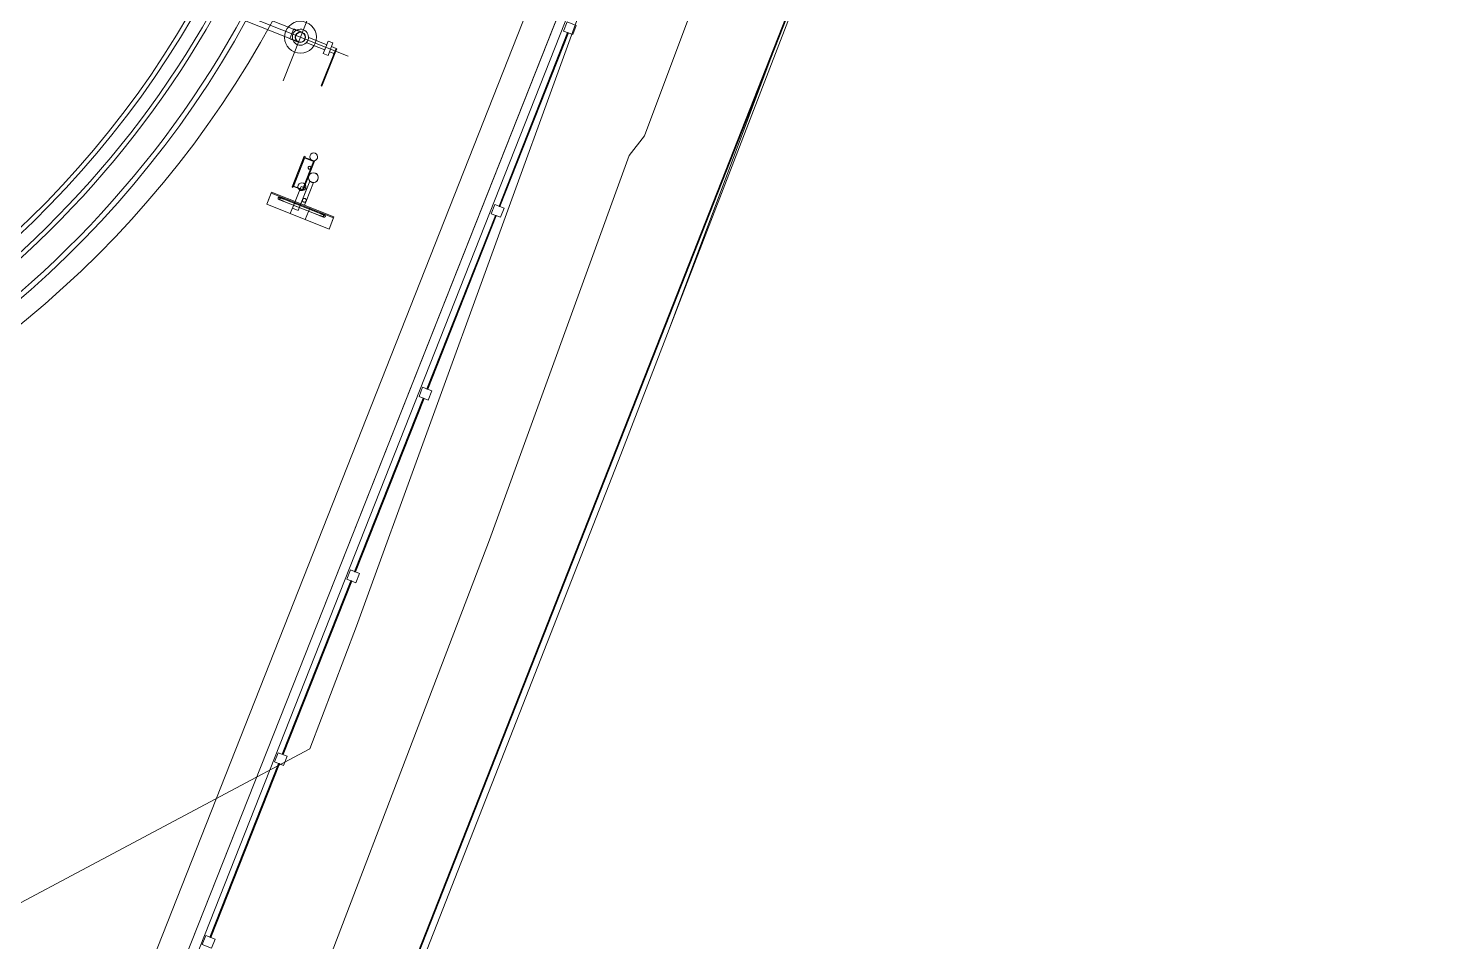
# Model space of a CAD drawing. Header units: metres. Extents: x -207 to 292, y -187 to 169.
# Drawn here: x -49.46 to -42.27, y -5.77 to -1.12 of the extents above; entities that cross this region are included whole.
import ezdxf

# ---------------------------------------------------------------- set-up
doc = ezdxf.new("R2010")
doc.units = ezdxf.units.M
for name, color, linetype, lineweight in [('A-GLAZ-CWMG', 7, 'Continuous', 9), ('C-TOPO', 7, 'Continuous', 9), ('C-TOPO-MAJR', 7, 'Continuous', 35), ('C-TOPO-MINR', 7, 'Continuous', 9), ('CERCO INTERIOR', 7, 'Continuous', 9), ('EQUIPOS PIS', 7, 'Continuous', 9), ('P-SANR-FIXT', 7, 'Continuous', 9), ('solera', 7, 'Continuous', 35)]:
    doc.layers.add(name, color=color, linetype=linetype, lineweight=lineweight)
doc.layers.add('PR10-ARQ-PL-001-Emplazamiento-C-1_dwg', color=7, linetype='Continuous', lineweight=9, true_color=0x767676)

# ---------------------------------------------------------------- blocks, each defined once
blk = doc.blocks.new('Circular Mullion - 5mm-2127248-PLANTA EMPLAZAMIENTO ACTUALIZADO')
at = {"layer": 'A-GLAZ-CWMG'}
for p, q in [((-107.6478, -45.3968), (-107.9974, -46.2801)), ((-107.6455, -45.3977), (-107.9951, -46.281)), ((-107.9951, -46.281), (-107.6455, -45.3977)), ((-107.9927, -46.2819), (-107.6432, -45.3986)), ((-107.6455, -45.3977), (-107.6478, -45.3968)), ((-107.6432, -45.3986), (-107.6455, -45.3977)), ((-107.9974, -46.2801), (-107.9951, -46.281)), ((-107.9951, -46.281), (-107.9927, -46.2819))]:
    blk.add_line(p, q, dxfattribs=at)
blk = doc.blocks.new('Rectangular Mullion - 50 x 50 mm-2128568-PLANTA EMPLAZAMIENTO ACTUALIZADO')
at = {"layer": 'A-GLAZ-CWMG'}
for p, q in [((0.025, 0.025), (-0.025, 0.025)), ((-0.025, 0.025), (-0.025, -0.025)), ((0.025, -0.025), (0.025, 0.025)), ((-0.025, -0.025), (0.025, -0.025))]:
    blk.add_line(p, q, dxfattribs=at)
blk = doc.blocks.new('Rectangular Mullion - 50 x 50 mm-2128569-PLANTA EMPLAZAMIENTO ACTUALIZADO')
at = {"layer": 'A-GLAZ-CWMG'}
for p, q in [((-0.025, -0.025), (-0.025, 0.025)), ((-0.025, 0.025), (0.025, 0.025)), ((0.025, 0.025), (0.025, -0.025)), ((0.025, -0.025), (-0.025, -0.025))]:
    blk.add_line(p, q, dxfattribs=at)
blk = doc.blocks.new('M_Tuberia Alimentación-02 - M_Tuberia Alimentación-02-2155587-PLANTA EMPLAZAMIENTO ACTUALIZADO')
at = {"layer": 'P-SANR-FIXT'}
for p, q in [((0, 0), (0, 0.239)), ((-0.1897, 0.1905), (-0.1934, 0.1905)), ((-0.1934, 0.1905), (-0.1934, 0.186)), ((-0.1934, 0.1905), (-0.1934, 0.1828)), ((-0.1934, 0), (-0.1934, 0.186)), ((-0.1934, 0.1828), (-0.1934, -0.0065)), ((-0.1934, 0.1828), (-0.1897, 0.1828)), ((-0.1897, 0.1828), (-0.1897, 0.1905)), ((-0.1897, 0.186), (-0.1897, 0.1905)), ((-0.1897, 0.186), (-0.1897, 0)), ((-0.1897, -0.0065), (-0.1897, 0.1828)), ((-0.1934, 0), (-0.1934, -0.0139)), ((-0.1934, 0), (-0.1897, 0)), ((-0.165, 0.0139), (-0.1897, 0.0139)), ((-0.1897, 0.0139), (-0.1897, 0)), ((-0.1897, -0.0139), (-0.1897, 0)), ((-0.1897, 0), (-0.1897, -0.0139)), ((-0.1384, 0.0338), (-0.165, 0.0338)), ((-0.165, 0), (-0.165, 0.0338)), ((-0.165, 0), (-0.165, 0.0139)), ((-0.165, -0.0139), (-0.165, 0)), ((-0.165, -0.0338), (-0.165, 0)), ((-0.1384, 0), (-0.1384, 0.0338)), ((-0.0411, 0.0139), (-0.1384, 0.0139)), ((-0.1384, 0), (-0.1384, 0.0139)), ((-0.1384, -0.0338), (-0.1384, 0)), ((-0.1384, -0.0139), (-0.1384, 0)), ((-0.0411, 0), (-0.0411, 0.0139)), ((-0.0411, -0.0139), (-0.0411, 0)), ((0.0474, 0.0264), (0.0421, 0.0264)), ((0.0474, 0), (0.0474, 0.0264)), ((0.5661, 0.025), (0.0474, 0.025)), ((0.0474, 0), (0.0474, 0.025)), ((0.0474, -0.0264), (0.0474, 0)), ((0.5661, 0), (0.5661, 0.025)), ((-0.2622, 0), (0.3415, 0)), ((-0.1934, -0.0065), (-0.1897, -0.0065)), ((-0.1934, -0.0139), (-0.1897, -0.0139)), ((-0.1897, -0.0139), (-0.165, -0.0139)), ((-0.165, -0.0338), (-0.1384, -0.0338)), ((-0.1384, -0.0139), (-0.0411, -0.0139)), ((0, 0), (0, -0.239)), ((0.0421, -0.0264), (0.0474, -0.0264)), ((0.0474, -0.025), (0.0474, 0)), ((0.0474, -0.025), (0.5661, -0.025)), ((0.5661, -0.025), (0.5661, 0))]:
    blk.add_line(p, q, dxfattribs=at)
at = {"layer": 'P-SANR-FIXT', "flags": 128}
for points in [[(0.0421, 0.0264), (0.0405, 0.0264), (0.0388, 0.0264), (0.0371, 0.0264), (0.0354, 0.0264), (0.0338, 0.0264), (0.0321, 0.0264), (0.0305, 0.0264), (0.0289, 0.0264), (0.0273, 0.0264), (0.0257, 0.0264), (0.0242, 0.0264), (0.0227, 0.0264), (0.0212, 0.0264), (0.0198, 0.0264), (0.0183, 0.0264), (0.017, 0.0264), (0.0156, 0.0264), (0.0144, 0.0264), (0.0131, 0.0264), (0.0119, 0.0264), (0.0108, 0.0264), (0.0097, 0.0264), (0.0086, 0.0264), (0.0076, 0.0264), (0.0067, 0.0264), (0.0058, 0.0264), (0.005, 0.0264), (0.0042, 0.0264), (0.0035, 0.0264), (0.0029, 0.0264), (0.0023, 0.0264), (0.0018, 0.0264), (0.0013, 0.0264), (0.0009, 0.0264), (0.0006, 0.0264), (0.0004, 0.0264), (0.0002, 0.0264), (0.0001, 0.0264), (0, 0.0264)], [(0, -0.0264), (0, -0.0264), (0.0001, -0.0264), (0.0003, -0.0264), (0.0005, -0.0264), (0.0008, -0.0264), (0.0012, -0.0264), (0.0016, -0.0264), (0.0021, -0.0264), (0.0027, -0.0264), (0.0033, -0.0264), (0.004, -0.0264), (0.0048, -0.0264), (0.0056, -0.0264), (0.0064, -0.0264), (0.0074, -0.0264), (0.0083, -0.0264), (0.0094, -0.0264), (0.0105, -0.0264), (0.0116, -0.0264), (0.0128, -0.0264), (0.014, -0.0264), (0.0153, -0.0264), (0.0166, -0.0264), (0.018, -0.0264), (0.0194, -0.0264), (0.0208, -0.0264), (0.0223, -0.0264), (0.0238, -0.0264), (0.0253, -0.0264), (0.0269, -0.0264), (0.0285, -0.0264), (0.0301, -0.0264), (0.0317, -0.0264), (0.0333, -0.0264), (0.035, -0.0264), (0.0366, -0.0264), (0.0383, -0.0264), (0.04, -0.0264), (0.0417, -0.0264), (0.0421, -0.0264)]]:
    blk.add_lwpolyline(points, dxfattribs=at)
at = {"layer": 'P-SANR-FIXT'}
for radius, start, end in [(0.0814, 360, 180), (0.0814, 360, 180), (0.0814, 360, 180), (0.0814, 360, 180), (0.0814, 180, 360), (0.0814, 180, 360), (0.0814, 180, 360), (0.0814, 180, 360), (0.0411, 0, 180), (0.0411, 360, 180), (0.0411, 360, 180), (0.0411, 360, 180), (0.0411, 360, 180), (0.0411, 360, 180), (0.0411, 180, 0), (0.0411, 180, 360), (0.0411, 180, 360), (0.0411, 180, 360), (0.0411, 180, 360), (0.0411, 180, 360), (0.0264, 0, 180), (0.0264, 180, 0), (0.025, 0, 180), (0.025, 360, 180), (0.025, 180, 0), (0.025, 180, 360)]:
    blk.add_arc((0, 0), radius, start, end, dxfattribs=at)
blk = doc.blocks.new('M_Tuberia Control-01 - M_Tuberia Control-01-2159111-PLANTA EMPLAZAMIENTO ACTUALIZADO')
at = {"layer": 'P-SANR-FIXT'}
for p, q in [((0.1525, 0.1709), (0.1475, 0.1709)), ((0.1475, 0.1709), (0.2138, 0.1709)), ((0.1475, 0.1709), (0.1475, -0.1709)), ((0.1475, 0.1709), (0.1475, -0.1709)), ((0.2138, 0.1709), (0.1525, 0.1709)), ((0.1525, 0.1709), (0.1525, -0.1709)), ((0.1525, 0.1709), (0.1525, -0.1709)), ((0.2138, -0.1709), (0.2138, 0.1709)), ((0.2138, 0.1709), (0.2138, -0.1709)), ((0.1573, 0.0993), (0.1573, -0.099)), ((0.1575, 0.1228), (0.1575, -0.1225)), ((0.1675, -0.1225), (0.1675, 0.1228)), ((0.1677, -0.099), (0.1677, 0.0993)), ((0.1244, 0.01), (0.0229, 0.01)), ((0.1244, 0.01), (0.0229, 0.01)), ((0.1475, 0.0089), (0.129, 0.0089)), ((0.2138, 0.0401), (0.1475, 0.0401)), ((0.1475, 0.0401), (0.2138, 0.0401)), ((0.1475, 0.0401), (0.1475, -0.0423)), ((0.1475, 0.0401), (0.1475, -0.0423)), ((0.1475, -0.0011), (0.1475, 0.0089)), ((0.2138, -0.0423), (0.2138, 0.0401)), ((0.2138, 0.0401), (0.2138, -0.0423)), ((-0.0795, -0.025), (0.0795, -0.025)), ((0.0795, -0.025), (-0.0795, -0.025)), ((-0.0795, -0.0784), (-0.0795, -0.025)), ((-0.0795, -0.025), (-0.0795, -0.0784)), ((-0.077, -0.0294), (0.077, -0.0294)), ((0.077, -0.0294), (-0.077, -0.0294)), ((-0.077, -0.0294), (-0.077, -0.0784)), ((-0.077, -0.0784), (-0.077, -0.0294)), ((0.0229, -0.01), (0.1244, -0.01)), ((0.0229, -0.01), (0.1244, -0.01)), ((0.1841, -0.0103), (0.0646, -0.0103)), ((0.0646, -0.0103), (0.1841, -0.0103)), ((0.0646, -0.0103), (0.0646, -0.0423)), ((0.0646, -0.0103), (0.0646, -0.0423)), ((0.1841, -0.0423), (0.0646, -0.0423)), ((0.0646, -0.0423), (0.1841, -0.0423)), ((0.077, -0.0784), (0.077, -0.0294)), ((0.077, -0.0784), (0.077, -0.0294)), ((0.0795, -0.025), (0.0795, -0.0784)), ((0.0795, -0.025), (0.0795, -0.0784)), ((0.1244, -0.01), (0.1244, -0.0111)), ((0.1244, -0.0111), (0.1475, -0.0111)), ((0.1475, -0.0111), (0.1475, -0.0011)), ((0.2138, -0.0423), (0.1475, -0.0423)), ((0.1475, -0.0423), (0.2138, -0.0423)), ((0.1841, -0.0423), (0.1841, -0.0103)), ((0.1841, -0.0103), (0.1841, -0.0423)), ((0.0845, -0.0784), (-0.0845, -0.0784)), ((-0.0845, -0.0784), (0.0845, -0.0784)), ((-0.0845, -0.0784), (-0.0845, -0.0836)), ((-0.0845, -0.0784), (-0.0845, -0.0836)), ((0.0845, -0.0836), (-0.0845, -0.0836)), ((-0.0845, -0.0836), (0.0845, -0.0836)), ((-0.0795, -0.0784), (0.0795, -0.0784)), ((0.0795, -0.0784), (-0.0795, -0.0784)), ((0.077, -0.0784), (-0.077, -0.0784)), ((-0.077, -0.0784), (0.077, -0.0784)), ((0.0845, -0.0836), (0.0845, -0.0784)), ((0.0845, -0.0784), (0.0845, -0.0836)), ((0.2138, -0.1709), (0.1475, -0.1709)), ((0.1475, -0.1709), (0.1525, -0.1709)), ((0.1525, -0.1709), (0.2138, -0.1709))]:
    blk.add_line(p, q, dxfattribs=at)
at = {"layer": 'P-SANR-FIXT', "flags": 128}
for points in [[(0.1573, 0.1243), (0.1573, 0.1243), (0.1573, 0.1242), (0.1573, 0.1241), (0.1573, 0.124), (0.1573, 0.1238), (0.1573, 0.1236), (0.1573, 0.1233), (0.1573, 0.123), (0.1573, 0.1227), (0.1573, 0.1223), (0.1573, 0.1219), (0.1573, 0.1215), (0.1573, 0.121), (0.1573, 0.1205), (0.1573, 0.1199), (0.1573, 0.1193), (0.1573, 0.1187), (0.1573, 0.1181), (0.1573, 0.1174), (0.1573, 0.1167), (0.1573, 0.116), (0.1573, 0.1152), (0.1573, 0.1144), (0.1573, 0.1136), (0.1573, 0.1128), (0.1573, 0.1119), (0.1573, 0.1111), (0.1573, 0.1102), (0.1573, 0.1093), (0.1573, 0.1083), (0.1573, 0.1074), (0.1573, 0.1064), (0.1573, 0.1055), (0.1573, 0.1045), (0.1573, 0.1035), (0.1573, 0.1025), (0.1573, 0.1015), (0.1573, 0.1005), (0.1573, 0.0995), (0.1573, 0.0993)], [(0.1677, 0.0993), (0.1677, 0.1003), (0.1677, 0.1013), (0.1677, 0.1023), (0.1677, 0.1033), (0.1677, 0.1042), (0.1677, 0.1052), (0.1677, 0.1062), (0.1677, 0.1071), (0.1677, 0.1081), (0.1677, 0.109), (0.1677, 0.1099), (0.1677, 0.1108), (0.1677, 0.1117), (0.1677, 0.1126), (0.1677, 0.1134), (0.1677, 0.1142), (0.1677, 0.115), (0.1677, 0.1158), (0.1677, 0.1165), (0.1677, 0.1172), (0.1677, 0.1179), (0.1677, 0.1185), (0.1677, 0.1192), (0.1677, 0.1198), (0.1677, 0.1203), (0.1677, 0.1208), (0.1677, 0.1213), (0.1677, 0.1218), (0.1677, 0.1222), (0.1677, 0.1226), (0.1677, 0.1229), (0.1677, 0.1232), (0.1677, 0.1235), (0.1677, 0.1237), (0.1677, 0.1239), (0.1677, 0.1241), (0.1677, 0.1242), (0.1677, 0.1242), (0.1677, 0.1243)], [(0.1573, -0.099), (0.1573, -0.1), (0.1573, -0.101), (0.1573, -0.102), (0.1573, -0.103), (0.1573, -0.104), (0.1573, -0.1049), (0.1573, -0.1059), (0.1573, -0.1069), (0.1573, -0.1078), (0.1573, -0.1087), (0.1573, -0.1097), (0.1573, -0.1105), (0.1573, -0.1114), (0.1573, -0.1123), (0.1573, -0.1131), (0.1573, -0.1139), (0.1573, -0.1147), (0.1573, -0.1155), (0.1573, -0.1162), (0.1573, -0.1169), (0.1573, -0.1176), (0.1573, -0.1183), (0.1573, -0.1189), (0.1573, -0.1195), (0.1573, -0.12), (0.1573, -0.1206), (0.1573, -0.1211), (0.1573, -0.1215), (0.1573, -0.1219), (0.1573, -0.1223), (0.1573, -0.1226), (0.1573, -0.123), (0.1573, -0.1232), (0.1573, -0.1235), (0.1573, -0.1236), (0.1573, -0.1238), (0.1573, -0.1239), (0.1573, -0.124), (0.1573, -0.124)], [(0.1677, -0.124), (0.1677, -0.124), (0.1677, -0.1239), (0.1677, -0.1238), (0.1677, -0.1237), (0.1677, -0.1235), (0.1677, -0.1233), (0.1677, -0.123), (0.1677, -0.1227), (0.1677, -0.1224), (0.1677, -0.122), (0.1677, -0.1216), (0.1677, -0.1212), (0.1677, -0.1207), (0.1677, -0.1202), (0.1677, -0.1196), (0.1677, -0.1191), (0.1677, -0.1184), (0.1677, -0.1178), (0.1677, -0.1171), (0.1677, -0.1164), (0.1677, -0.1157), (0.1677, -0.1149), (0.1677, -0.1142), (0.1677, -0.1133), (0.1677, -0.1125), (0.1677, -0.1117), (0.1677, -0.1108), (0.1677, -0.1099), (0.1677, -0.109), (0.1677, -0.1081), (0.1677, -0.1071), (0.1677, -0.1062), (0.1677, -0.1052), (0.1677, -0.1042), (0.1677, -0.1033), (0.1677, -0.1023), (0.1677, -0.1013), (0.1677, -0.1003), (0.1677, -0.0993), (0.1677, -0.099)]]:
    blk.add_lwpolyline(points, dxfattribs=at)
at = {"layer": 'P-SANR-FIXT'}
for centre, radius, start, end in [((0.1625, 0.1243), 0.00518, 90, 270), ((0.1625, 0.1243), 0.00518, 270, 90), ((0, 0), 0.025, 360, 180), ((0, 0), 0.025, 0, 180), ((0, 0), 0.025, 180, 360), ((0.1244, 0), 0.01, 360, 180), ((0.1244, 0), 0.01, 0, 180), ((0.1244, 0), 0.01, 180, 360), ((0.1244, 0), 0.01, 180, 360), ((-0.099, -0.0375), 0.02, 0, 180), ((-0.099, -0.0375), 0.02, 0, 180), ((-0.099, -0.0375), 0.02, 180, 0), ((-0.099, -0.0375), 0.02, 180, 360), ((-0.0394, -0.0375), 0.0075, 360, 180), ((-0.0394, -0.0375), 0.0075, 0, 180), ((-0.0394, -0.0375), 0.0075, 180, 360), ((-0.0394, -0.0375), 0.0075, 180, 360), ((0, 0), 0.025, 180, 360), ((0.0646, -0.0375), 0.02, 360, 180), ((0.0646, -0.0375), 0.02, 0, 180), ((0.0646, -0.0375), 0.02, 180, 360), ((0.0646, -0.0375), 0.02, 180, 360), ((0.1625, -0.124), 0.00518, 90, 270), ((0.1625, -0.124), 0.00518, 270, 90)]:
    blk.add_arc(centre, radius, start, end, dxfattribs=at)
for points, knots in [([(0.1625, 0.1191), (0.1622, 0.1191), (0.1617, 0.1191), (0.161, 0.1193), (0.1606, 0.1194), (0.1602, 0.1196), (0.1598, 0.1198), (0.1595, 0.1201), (0.1591, 0.1203), (0.1588, 0.1206), (0.1586, 0.1209), (0.1584, 0.1211), (0.1582, 0.1213), (0.1581, 0.1215), (0.158, 0.1216), (0.1579, 0.1218), (0.1578, 0.1221), (0.1577, 0.1224), (0.1576, 0.1225), (0.1576, 0.1226), (0.1576, 0.1227), (0.1575, 0.1228), (0.1575, 0.1228), (0.1575, 0.1228), (0.1576, 0.1227), (0.1576, 0.1226), (0.1576, 0.1225), (0.1577, 0.1224), (0.1578, 0.1221), (0.1579, 0.1218), (0.158, 0.1216), (0.1581, 0.1215), (0.1582, 0.1213), (0.1584, 0.1211), (0.1586, 0.1209), (0.1588, 0.1206), (0.1591, 0.1203), (0.1595, 0.1201), (0.1598, 0.1198), (0.1602, 0.1196), (0.1606, 0.1194), (0.161, 0.1193), (0.1617, 0.1191), (0.1622, 0.1191), (0.1625, 0.1191)], [0, 0, 0, 0, 0.055556, 0.083333, 0.111111, 0.138889, 0.166667, 0.194444, 0.222222, 0.25, 0.277778, 0.305556, 0.319444, 0.333333, 0.347222, 0.361111, 0.388889, 0.416667, 0.430556, 0.444444, 0.458333, 0.472222, 0.5, 0.527778, 0.541667, 0.555556, 0.569444, 0.583333, 0.611111, 0.638889, 0.652778, 0.666667, 0.680556, 0.694444, 0.722222, 0.75, 0.777778, 0.805556, 0.833333, 0.861111, 0.888889, 0.916667, 0.944444, 1, 1, 1, 1]), ([(0.1625, 0.1191), (0.1628, 0.1191), (0.1633, 0.1191), (0.164, 0.1193), (0.1644, 0.1194), (0.1648, 0.1196), (0.1652, 0.1198), (0.1655, 0.1201), (0.1659, 0.1203), (0.1662, 0.1206), (0.1664, 0.1209), (0.1666, 0.1211), (0.1668, 0.1213), (0.1669, 0.1215), (0.167, 0.1216), (0.1671, 0.1218), (0.1672, 0.1221), (0.1673, 0.1224), (0.1674, 0.1225), (0.1674, 0.1226), (0.1674, 0.1227), (0.1675, 0.1228), (0.1675, 0.1228), (0.1675, 0.1228), (0.1674, 0.1227), (0.1674, 0.1226), (0.1674, 0.1225), (0.1673, 0.1224), (0.1672, 0.1221), (0.1671, 0.1218), (0.167, 0.1216), (0.1669, 0.1215), (0.1668, 0.1213), (0.1666, 0.1211), (0.1664, 0.1209), (0.1662, 0.1206), (0.1659, 0.1203), (0.1655, 0.1201), (0.1652, 0.1198), (0.1648, 0.1196), (0.1644, 0.1194), (0.164, 0.1193), (0.1633, 0.1191), (0.1628, 0.1191), (0.1625, 0.1191)], [0, 0, 0, 0, 0.055556, 0.083333, 0.111111, 0.138889, 0.166667, 0.194444, 0.222222, 0.25, 0.277778, 0.305556, 0.319444, 0.333333, 0.347222, 0.361111, 0.388889, 0.416667, 0.430556, 0.444444, 0.458333, 0.472222, 0.5, 0.527778, 0.541667, 0.555556, 0.569444, 0.583333, 0.611111, 0.638889, 0.652778, 0.666667, 0.680556, 0.694444, 0.722222, 0.75, 0.777778, 0.805556, 0.833333, 0.861111, 0.888889, 0.916667, 0.944444, 1, 1, 1, 1]), ([(0.025, 0), (0.025, 0.0008), (0.0249, 0.0023), (0.0245, 0.0051), (0.0239, 0.0073), (0.0234, 0.0088), (0.0232, 0.0094), (0.023, 0.0097), (0.0229, 0.0099), (0.0229, 0.01), (0.0229, 0.01)], [0, 0, 0, 0, 0.142857, 0.285714, 0.571429, 0.678571, 0.785714, 0.839286, 0.892857, 1, 1, 1, 1]), ([(0.0229, 0.01), (0.0229, 0.01), (0.023, 0.0098), (0.0234, 0.0088), (0.0242, 0.0067), (0.0248, 0.0034), (0.025, 0.0012), (0.025, 0)], [0, 0, 0, 0, 0.142857, 0.285714, 0.571429, 0.785714, 1, 1, 1, 1]), ([(0.025, 0), (0.025, 0.0008), (0.0249, 0.0023), (0.0245, 0.0051), (0.0239, 0.0073), (0.0234, 0.0088), (0.0232, 0.0094), (0.023, 0.0097), (0.0229, 0.0099), (0.0229, 0.01), (0.0229, 0.01)], [0, 0, 0, 0, 0.142857, 0.285714, 0.571429, 0.678571, 0.785714, 0.839286, 0.892857, 1, 1, 1, 1]), ([(0.0229, 0.01), (0.0229, 0.01), (0.023, 0.0098), (0.0234, 0.0088), (0.0242, 0.0067), (0.0248, 0.0034), (0.025, 0.0012), (0.025, 0)], [0, 0, 0, 0, 0.142857, 0.285714, 0.571429, 0.785714, 1, 1, 1, 1]), ([(0.1144, 0), (0.1144, 0.0005), (0.1144, 0.0011), (0.1146, 0.002), (0.1147, 0.0027), (0.1149, 0.0033), (0.1151, 0.0039), (0.1154, 0.0045), (0.1157, 0.005), (0.116, 0.0055), (0.1164, 0.006), (0.1167, 0.0065), (0.1171, 0.0069), (0.1175, 0.0073), (0.118, 0.0078), (0.1186, 0.0082), (0.1192, 0.0086), (0.1198, 0.0089), (0.1209, 0.0094), (0.1224, 0.0099), (0.1237, 0.01), (0.1244, 0.01)], [0, 0, 0, 0, 0.071429, 0.107143, 0.142857, 0.178571, 0.214286, 0.25, 0.285714, 0.321429, 0.357143, 0.392857, 0.428571, 0.464286, 0.5, 0.571429, 0.607143, 0.642857, 0.714286, 0.857143, 1, 1, 1, 1]), ([(0.1244, 0.01), (0.1237, 0.01), (0.1224, 0.0099), (0.1209, 0.0094), (0.1198, 0.0089), (0.1192, 0.0086), (0.1188, 0.0083), (0.1183, 0.008), (0.1179, 0.0076), (0.1175, 0.0073), (0.1171, 0.0069), (0.1167, 0.0065), (0.1164, 0.006), (0.116, 0.0055), (0.1157, 0.005), (0.1154, 0.0045), (0.1151, 0.0039), (0.1149, 0.0033), (0.1147, 0.0027), (0.1146, 0.002), (0.1144, 0.0011), (0.1144, 0.0005), (0.1144, 0)], [0, 0, 0, 0, 0.142857, 0.285714, 0.357143, 0.392857, 0.428571, 0.464286, 0.5, 0.535714, 0.571429, 0.607143, 0.642857, 0.678571, 0.714286, 0.75, 0.785714, 0.821429, 0.857143, 0.892857, 0.928571, 1, 1, 1, 1]), ([(0.1144, 0), (0.1144, 0.0005), (0.1144, 0.0011), (0.1146, 0.002), (0.1147, 0.0027), (0.1149, 0.0033), (0.1151, 0.0039), (0.1154, 0.0045), (0.1157, 0.005), (0.116, 0.0055), (0.1164, 0.006), (0.1167, 0.0065), (0.1171, 0.0069), (0.1175, 0.0073), (0.118, 0.0078), (0.1186, 0.0082), (0.1192, 0.0086), (0.1198, 0.0089), (0.1209, 0.0094), (0.1224, 0.0099), (0.1237, 0.01), (0.1244, 0.01)], [0, 0, 0, 0, 0.071429, 0.107143, 0.142857, 0.178571, 0.214286, 0.25, 0.285714, 0.321429, 0.357143, 0.392857, 0.428571, 0.464286, 0.5, 0.571429, 0.607143, 0.642857, 0.714286, 0.857143, 1, 1, 1, 1]), ([(0.1244, 0.01), (0.1237, 0.01), (0.1224, 0.0099), (0.1209, 0.0094), (0.1198, 0.0089), (0.1192, 0.0086), (0.1188, 0.0083), (0.1183, 0.008), (0.1179, 0.0076), (0.1175, 0.0073), (0.1171, 0.0069), (0.1167, 0.0065), (0.1164, 0.006), (0.116, 0.0055), (0.1157, 0.005), (0.1154, 0.0045), (0.1151, 0.0039), (0.1149, 0.0033), (0.1147, 0.0027), (0.1146, 0.002), (0.1144, 0.0011), (0.1144, 0.0005), (0.1144, 0)], [0, 0, 0, 0, 0.142857, 0.285714, 0.357143, 0.392857, 0.428571, 0.464286, 0.5, 0.535714, 0.571429, 0.607143, 0.642857, 0.678571, 0.714286, 0.75, 0.785714, 0.821429, 0.857143, 0.892857, 0.928571, 1, 1, 1, 1]), ([(0.1244, -0.01), (0.1237, -0.01), (0.1224, -0.0099), (0.1209, -0.0094), (0.1198, -0.0089), (0.1192, -0.0086), (0.1188, -0.0083), (0.1183, -0.008), (0.1179, -0.0076), (0.1175, -0.0073), (0.1171, -0.0069), (0.1167, -0.0065), (0.1164, -0.006), (0.116, -0.0055), (0.1157, -0.005), (0.1154, -0.0045), (0.1151, -0.0039), (0.1149, -0.0033), (0.1147, -0.0027), (0.1146, -0.002), (0.1144, -0.0011), (0.1144, -0.0005), (0.1144, 0)], [0, 0, 0, 0, 0.142857, 0.285714, 0.357143, 0.392857, 0.428571, 0.464286, 0.5, 0.535714, 0.571429, 0.607143, 0.642857, 0.678571, 0.714286, 0.75, 0.785714, 0.821429, 0.857143, 0.892857, 0.928571, 1, 1, 1, 1]), ([(0.1144, 0), (0.1144, -0.0005), (0.1144, -0.0011), (0.1146, -0.002), (0.1147, -0.0027), (0.1149, -0.0033), (0.1151, -0.0039), (0.1154, -0.0045), (0.1157, -0.005), (0.116, -0.0055), (0.1164, -0.006), (0.1167, -0.0065), (0.1171, -0.0069), (0.1175, -0.0073), (0.118, -0.0078), (0.1186, -0.0082), (0.1192, -0.0086), (0.1198, -0.0089), (0.1209, -0.0094), (0.1224, -0.0099), (0.1237, -0.01), (0.1244, -0.01)], [0, 0, 0, 0, 0.071429, 0.107143, 0.142857, 0.178571, 0.214286, 0.25, 0.285714, 0.321429, 0.357143, 0.392857, 0.428571, 0.464286, 0.5, 0.571429, 0.607143, 0.642857, 0.714286, 0.857143, 1, 1, 1, 1]), ([(0.1144, 0), (0.1144, -0.0005), (0.1144, -0.0011), (0.1146, -0.002), (0.1147, -0.0027), (0.1149, -0.0033), (0.1151, -0.0039), (0.1154, -0.0045), (0.1157, -0.005), (0.116, -0.0055), (0.1164, -0.006), (0.1167, -0.0065), (0.1171, -0.0069), (0.1175, -0.0073), (0.118, -0.0078), (0.1186, -0.0082), (0.1192, -0.0086), (0.1198, -0.0089), (0.1209, -0.0094), (0.1224, -0.0099), (0.1237, -0.01), (0.1244, -0.01)], [0, 0, 0, 0, 0.071429, 0.107143, 0.142857, 0.178571, 0.214286, 0.25, 0.285714, 0.321429, 0.357143, 0.392857, 0.428571, 0.464286, 0.5, 0.571429, 0.607143, 0.642857, 0.714286, 0.857143, 1, 1, 1, 1]), ([(0.1244, -0.01), (0.1237, -0.01), (0.1224, -0.0099), (0.1209, -0.0094), (0.1198, -0.0089), (0.1192, -0.0086), (0.1188, -0.0083), (0.1183, -0.008), (0.1179, -0.0076), (0.1175, -0.0073), (0.1171, -0.0069), (0.1167, -0.0065), (0.1164, -0.006), (0.116, -0.0055), (0.1157, -0.005), (0.1154, -0.0045), (0.1151, -0.0039), (0.1149, -0.0033), (0.1147, -0.0027), (0.1146, -0.002), (0.1144, -0.0011), (0.1144, -0.0005), (0.1144, 0)], [0, 0, 0, 0, 0.142857, 0.285714, 0.357143, 0.392857, 0.428571, 0.464286, 0.5, 0.535714, 0.571429, 0.607143, 0.642857, 0.678571, 0.714286, 0.75, 0.785714, 0.821429, 0.857143, 0.892857, 0.928571, 1, 1, 1, 1]), ([(0.1344, 0), (0.1344, 0.0006), (0.1343, 0.0015), (0.134, 0.0025), (0.1337, 0.0036), (0.1332, 0.0047), (0.1324, 0.0059), (0.1317, 0.0068), (0.1312, 0.0073), (0.1309, 0.0075), (0.1307, 0.0077), (0.1305, 0.0079), (0.1302, 0.0081), (0.1299, 0.0084), (0.1295, 0.0086), (0.1293, 0.0087), (0.1292, 0.0087), (0.1291, 0.0088), (0.129, 0.0088), (0.129, 0.0089), (0.129, 0.0088), (0.1291, 0.0088), (0.1292, 0.0087), (0.1293, 0.0087), (0.1295, 0.0086), (0.1299, 0.0084), (0.1302, 0.0081), (0.1305, 0.0079), (0.1307, 0.0077), (0.1309, 0.0075), (0.1312, 0.0073), (0.1317, 0.0068), (0.1324, 0.0059), (0.1332, 0.0047), (0.1337, 0.0036), (0.134, 0.0025), (0.1343, 0.0015), (0.1344, 0.0006), (0.1344, 0)], [0, 0, 0, 0, 0.055556, 0.083333, 0.111111, 0.166667, 0.222222, 0.277778, 0.305556, 0.319444, 0.333333, 0.347222, 0.361111, 0.388889, 0.416667, 0.430556, 0.444444, 0.458333, 0.472222, 0.5, 0.527778, 0.541667, 0.555556, 0.569444, 0.583333, 0.611111, 0.638889, 0.652778, 0.666667, 0.680556, 0.694444, 0.722222, 0.777778, 0.833333, 0.888889, 0.916667, 0.944444, 1, 1, 1, 1]), ([(0.025, 0), (0.025, -0.0008), (0.0249, -0.0023), (0.0245, -0.0051), (0.0239, -0.0073), (0.0234, -0.0088), (0.0232, -0.0094), (0.023, -0.0097), (0.0229, -0.0099), (0.0229, -0.01), (0.0229, -0.01)], [0, 0, 0, 0, 0.142857, 0.285714, 0.571429, 0.678571, 0.785714, 0.839286, 0.892857, 1, 1, 1, 1]), ([(0.0229, -0.01), (0.0229, -0.01), (0.023, -0.0098), (0.0234, -0.0088), (0.0242, -0.0067), (0.0248, -0.0034), (0.025, -0.0012), (0.025, 0)], [0, 0, 0, 0, 0.142857, 0.285714, 0.571429, 0.785714, 1, 1, 1, 1]), ([(0.025, 0), (0.025, -0.0008), (0.0249, -0.0023), (0.0245, -0.0051), (0.0239, -0.0073), (0.0234, -0.0088), (0.0232, -0.0094), (0.023, -0.0097), (0.0229, -0.0099), (0.0229, -0.01), (0.0229, -0.01)], [0, 0, 0, 0, 0.142857, 0.285714, 0.571429, 0.678571, 0.785714, 0.839286, 0.892857, 1, 1, 1, 1]), ([(0.0229, -0.01), (0.0229, -0.01), (0.023, -0.0098), (0.0234, -0.0088), (0.0242, -0.0067), (0.0248, -0.0034), (0.025, -0.0012), (0.025, 0)], [0, 0, 0, 0, 0.142857, 0.285714, 0.571429, 0.785714, 1, 1, 1, 1]), ([(0.1343, -0.0011), (0.1342, -0.0016), (0.1341, -0.0022), (0.1339, -0.003), (0.1337, -0.0036), (0.1334, -0.0042), (0.1332, -0.0048), (0.1329, -0.0052), (0.1327, -0.0056), (0.1325, -0.0058), (0.1323, -0.0061), (0.1321, -0.0064), (0.1318, -0.0067), (0.1314, -0.0071), (0.1311, -0.0074), (0.1309, -0.0075), (0.1307, -0.0077), (0.1304, -0.008), (0.13, -0.0082), (0.1296, -0.0085), (0.1293, -0.0087), (0.1292, -0.0088), (0.1291, -0.0088), (0.1289, -0.0089), (0.1288, -0.009), (0.1285, -0.0091), (0.128, -0.0093), (0.1276, -0.0095), (0.1272, -0.0096), (0.1269, -0.0097), (0.1266, -0.0098), (0.1262, -0.0098), (0.1255, -0.01), (0.1248, -0.01), (0.1244, -0.01)], [0, 0, 0, 0, 0.083333, 0.125, 0.166667, 0.208333, 0.25, 0.291667, 0.3125, 0.333333, 0.354167, 0.375, 0.416667, 0.458333, 0.479167, 0.5, 0.520833, 0.541667, 0.583333, 0.625, 0.645833, 0.65625, 0.666667, 0.677083, 0.6875, 0.708333, 0.75, 0.791667, 0.8125, 0.833333, 0.854167, 0.875, 0.916667, 1, 1, 1, 1]), ([(0.1244, -0.01), (0.1248, -0.01), (0.1255, -0.01), (0.1262, -0.0098), (0.1266, -0.0098), (0.1269, -0.0097), (0.1272, -0.0096), (0.1276, -0.0095), (0.128, -0.0093), (0.1285, -0.0091), (0.1288, -0.009), (0.1289, -0.0089), (0.1291, -0.0088), (0.1292, -0.0088), (0.1293, -0.0087), (0.1296, -0.0085), (0.13, -0.0082), (0.1304, -0.008), (0.1307, -0.0077), (0.1309, -0.0075), (0.1311, -0.0074), (0.1314, -0.0071), (0.1318, -0.0067), (0.1321, -0.0064), (0.1323, -0.0061), (0.1325, -0.0058), (0.1327, -0.0056), (0.1329, -0.0052), (0.1332, -0.0048), (0.1334, -0.0042), (0.1337, -0.0036), (0.1339, -0.003), (0.1341, -0.0022), (0.1342, -0.0016), (0.1343, -0.0011)], [0, 0, 0, 0, 0.083333, 0.125, 0.145833, 0.166667, 0.1875, 0.208333, 0.25, 0.291667, 0.3125, 0.322917, 0.333333, 0.34375, 0.354167, 0.375, 0.416667, 0.458333, 0.479167, 0.5, 0.520833, 0.541667, 0.583333, 0.625, 0.645833, 0.666667, 0.6875, 0.708333, 0.75, 0.791667, 0.833333, 0.875, 0.916667, 1, 1, 1, 1]), ([(0.1625, -0.1188), (0.1622, -0.1188), (0.1617, -0.1189), (0.161, -0.119), (0.1606, -0.1192), (0.1602, -0.1194), (0.1598, -0.1196), (0.1595, -0.1198), (0.1591, -0.1201), (0.1588, -0.1203), (0.1586, -0.1206), (0.1584, -0.1209), (0.1582, -0.1211), (0.1581, -0.1212), (0.158, -0.1214), (0.1579, -0.1216), (0.1578, -0.1219), (0.1577, -0.1221), (0.1576, -0.1223), (0.1576, -0.1224), (0.1576, -0.1224), (0.1575, -0.1225), (0.1575, -0.1225), (0.1575, -0.1225), (0.1576, -0.1224), (0.1576, -0.1224), (0.1576, -0.1223), (0.1577, -0.1221), (0.1578, -0.1219), (0.1579, -0.1216), (0.158, -0.1214), (0.1581, -0.1212), (0.1582, -0.1211), (0.1584, -0.1209), (0.1586, -0.1206), (0.1588, -0.1203), (0.1591, -0.1201), (0.1595, -0.1198), (0.1598, -0.1196), (0.1602, -0.1194), (0.1606, -0.1192), (0.161, -0.119), (0.1617, -0.1189), (0.1622, -0.1188), (0.1625, -0.1188)], [0, 0, 0, 0, 0.055556, 0.083333, 0.111111, 0.138889, 0.166667, 0.194444, 0.222222, 0.25, 0.277778, 0.305556, 0.319444, 0.333333, 0.347222, 0.361111, 0.388889, 0.416667, 0.430556, 0.444444, 0.458333, 0.472222, 0.5, 0.527778, 0.541667, 0.555556, 0.569444, 0.583333, 0.611111, 0.638889, 0.652778, 0.666667, 0.680556, 0.694444, 0.722222, 0.75, 0.777778, 0.805556, 0.833333, 0.861111, 0.888889, 0.916667, 0.944444, 1, 1, 1, 1]), ([(0.1625, -0.1188), (0.1628, -0.1188), (0.1633, -0.1189), (0.164, -0.119), (0.1644, -0.1192), (0.1648, -0.1194), (0.1652, -0.1196), (0.1655, -0.1198), (0.1659, -0.1201), (0.1662, -0.1203), (0.1664, -0.1206), (0.1666, -0.1209), (0.1668, -0.1211), (0.1669, -0.1212), (0.167, -0.1214), (0.1671, -0.1216), (0.1672, -0.1219), (0.1673, -0.1221), (0.1674, -0.1223), (0.1674, -0.1224), (0.1674, -0.1224), (0.1675, -0.1225), (0.1675, -0.1225), (0.1675, -0.1225), (0.1674, -0.1224), (0.1674, -0.1224), (0.1674, -0.1223), (0.1673, -0.1221), (0.1672, -0.1219), (0.1671, -0.1216), (0.167, -0.1214), (0.1669, -0.1212), (0.1668, -0.1211), (0.1666, -0.1209), (0.1664, -0.1206), (0.1662, -0.1203), (0.1659, -0.1201), (0.1655, -0.1198), (0.1652, -0.1196), (0.1648, -0.1194), (0.1644, -0.1192), (0.164, -0.119), (0.1633, -0.1189), (0.1628, -0.1188), (0.1625, -0.1188)], [0, 0, 0, 0, 0.055556, 0.083333, 0.111111, 0.138889, 0.166667, 0.194444, 0.222222, 0.25, 0.277778, 0.305556, 0.319444, 0.333333, 0.347222, 0.361111, 0.388889, 0.416667, 0.430556, 0.444444, 0.458333, 0.472222, 0.5, 0.527778, 0.541667, 0.555556, 0.569444, 0.583333, 0.611111, 0.638889, 0.652778, 0.666667, 0.680556, 0.694444, 0.722222, 0.75, 0.777778, 0.805556, 0.833333, 0.861111, 0.888889, 0.916667, 0.944444, 1, 1, 1, 1])]:
    blk.add_open_spline(points, degree=3, knots=knots, dxfattribs=at)
for points in [[(0.1344, 0), (0.1344, -0.0002), (0.1343, -0.0006), (0.1343, -0.0009), (0.1343, -0.0011)], [(0.1343, -0.0011), (0.1343, -0.0009), (0.1343, -0.0006), (0.1344, -0.0002), (0.1344, 0)]]:
    blk.add_open_spline(points, degree=3, dxfattribs=at)
blk = doc.blocks.new('M_Estanque-Terraza - M_Estanque-Terraza-2090154-PLANTA EMPLAZAMIENTO ACTUALIZADO')
at = {"layer": 'P-SANR-FIXT'}
for radius, end in [(5.1516, 360), (5.1516, 360), (5.1266, 0), (5.1266, 0), (4.9983, 0), (4.9755, 0), (4.9059, 360), (4.8832, 360)]:
    blk.add_arc((0, 0), radius, 180, end, dxfattribs=at)
blk = doc.blocks.new('YADRAN_LASQUEMAS_ARQ_MO_002_TERRAZAS_rvt-1-PLANTA EMPLAZAMIENTO ACTUALIZADO')
at = {"layer": 'A-GLAZ-CWMG', "lineweight": 9, "rotation": 180}
for p in [(-154.7033, -47.4227), (-154.7033, -47.4227), (-154.7033, -47.4227), (-154.7033, -47.4227), (-155.0712, -48.3526), (-155.0712, -48.3526), (-155.0712, -48.3526), (-155.0712, -48.3526), (-155.4392, -49.2824), (-155.4392, -49.2824), (-155.4392, -49.2824), (-155.4392, -49.2824), (-155.8072, -50.2122), (-155.8072, -50.2122), (-155.8072, -50.2122), (-155.8072, -50.2122), (-156.1751, -51.1421), (-156.1751, -51.1421), (-156.1751, -51.1421), (-156.1751, -51.1421)]:
    blk.add_blockref('Circular Mullion - 5mm-2127248-PLANTA EMPLAZAMIENTO ACTUALIZADO', p, dxfattribs=at)
at = {"layer": 'A-GLAZ-CWMG', "lineweight": 9, "extrusion": (0, 0, -1), "rotation": 291.5900000000004}
for name, p in [('Rectangular Mullion - 50 x 50 mm-2128568-PLANTA EMPLAZAMIENTO ACTUALIZADO', (46.699, -1.1185)), ('Rectangular Mullion - 50 x 50 mm-2128569-PLANTA EMPLAZAMIENTO ACTUALIZADO', (46.699, -1.1185)), ('Rectangular Mullion - 50 x 50 mm-2128568-PLANTA EMPLAZAMIENTO ACTUALIZADO', (47.067, -2.0483)), ('Rectangular Mullion - 50 x 50 mm-2128569-PLANTA EMPLAZAMIENTO ACTUALIZADO', (47.067, -2.0483)), ('Rectangular Mullion - 50 x 50 mm-2128568-PLANTA EMPLAZAMIENTO ACTUALIZADO', (47.4349, -2.9781)), ('Rectangular Mullion - 50 x 50 mm-2128569-PLANTA EMPLAZAMIENTO ACTUALIZADO', (47.4349, -2.9781)), ('Rectangular Mullion - 50 x 50 mm-2128568-PLANTA EMPLAZAMIENTO ACTUALIZADO', (47.8029, -3.908)), ('Rectangular Mullion - 50 x 50 mm-2128569-PLANTA EMPLAZAMIENTO ACTUALIZADO', (47.8029, -3.908)), ('Rectangular Mullion - 50 x 50 mm-2128568-PLANTA EMPLAZAMIENTO ACTUALIZADO', (48.1709, -4.8378)), ('Rectangular Mullion - 50 x 50 mm-2128569-PLANTA EMPLAZAMIENTO ACTUALIZADO', (48.1709, -4.8378)), ('Rectangular Mullion - 50 x 50 mm-2128568-PLANTA EMPLAZAMIENTO ACTUALIZADO', (48.5388, -5.7677)), ('Rectangular Mullion - 50 x 50 mm-2128569-PLANTA EMPLAZAMIENTO ACTUALIZADO', (48.5388, -5.7677))]:
    blk.add_blockref(name, p, dxfattribs=at)
at = {"layer": 'P-SANR-FIXT', "lineweight": 9}
for name, p, rotation in [('M_Estanque-Terraza - M_Estanque-Terraza-2090154-PLANTA EMPLAZAMIENTO ACTUALIZADO', (-52.8603, 1.4081), 339.9940785620051), ('M_Tuberia Alimentación-02 - M_Tuberia Alimentación-02-2155587-PLANTA EMPLAZAMIENTO ACTUALIZADO', (-48.0714, -1.1642), 158.4100000000005), ('M_Tuberia Control-01 - M_Tuberia Control-01-2159111-PLANTA EMPLAZAMIENTO ACTUALIZADO', (-48.0052, -1.8786), 248.4100000000007)]:
    blk.add_blockref(name, p, dxfattribs=dict(at, rotation=rotation))
blk = doc.blocks.new('PR10-ARQ-PL-001-Emplazamiento-C-1_dwg-674643-PLANTA EMPLAZAMIENTO ACTUALIZADO')
at = {"layer": 'C-TOPO', "flags": 128}
for points in [[(-48.8836, -9.4127), (-47.3494, -5.5151), (-47.2898, -5.3636), (-47.2285, -5.208), (-47.1676, -5.0533), (-47.127, -4.9501), (-45.9286, -1.9057), (-45.0704, 0.2747), (-44.1788, 2.5396), (-43.5396, 4.1634), (-42.2741, 7.3784), (-41.3546, 9.7142), (-41.2191, 10.5882), (-41.184, 11.4719), (-41.2497, 12.3539), (-41.4154, 13.2227), (-41.6789, 14.0669), (-42.0368, 14.8757), (-42.4845, 15.6385), (-43.016, 16.3453), (-43.6247, 16.987)], [(-48.8836, -9.4127), (-47.3494, -5.5151), (-47.2898, -5.3636), (-47.2285, -5.208), (-47.1676, -5.0533), (-47.127, -4.9501), (-45.9286, -1.9057), (-45.0704, 0.2747), (-44.1788, 2.5396), (-43.5396, 4.1634), (-42.2741, 7.3784), (-41.3546, 9.7142), (-41.2191, 10.5882), (-41.184, 11.4719), (-41.2497, 12.3539), (-41.4154, 13.2227), (-41.6789, 14.0669), (-42.0368, 14.8757), (-42.4845, 15.6385), (-43.016, 16.3453), (-43.6247, 16.987)], [(-72.4963, -65.73), (-70.1118, -62.965), (-69.1826, -60.839), (-63.6918, -47.004), (-60.8883, -39.938), (-50.0873, -12.602), (-46.44, -3.287), (-41.4612, 9.619), (-41.2349, 10.888), (-41.4753, 13.094), (-42.085, 14.749), (-43.2795, 16.487), (-45.8128, 18.344)], [(-43.0596, 8.2992), (-44.134, 5.584), (-44.4114, 4.8829), (-45.1902, 2.9147), (-46.1659, 0.4488), (-46.2472, 0.2432), (-46.3467, -0.0081), (-48.0491, -4.3106), (-49.3315, -7.5516)], [(-49.3315, -7.5516), (-48.0491, -4.3106), (-46.3467, -0.0081), (-46.2472, 0.2432), (-46.1659, 0.4488), (-45.1902, 2.9147), (-44.4114, 4.8829), (-44.134, 5.584), (-43.0596, 8.2992)]]:
    blk.add_lwpolyline(points, dxfattribs=at)
at = {"layer": 'C-TOPO-MAJR', "color": 1, "lineweight": 9, "true_color": 0xff0000, "flags": 128}
blk.add_lwpolyline([(-41.6059, 9.4996), (-43.047, 5.7143), (-43.2275, 5.5382), (-43.1269, 5.4885), (-43.3794, 5.1227), (-44.7972, 1.2435), (-44.8072, 1.0551), (-44.8077, 1.0462), (-46.1926, -2.6451), (-46.1264, -2.4739)], dxfattribs=at)
at = {"layer": 'C-TOPO-MINR', "color": 9, "true_color": 0xc0c0c0, "flags": 128}
for points in [[(-43.0534, 7.0184), (-43.8891, 6.2029), (-44.5042, 5.6027), (-44.1884, 5.4466), (-44.1808, 5.4429), (-43.6952, 5.2029), (-45.0593, 3.227), (-45.065, 3.2312), (-45.3063, 3.4082), (-45.3545, 2.4994), (-45.4463, 0.7699), (-45.4529, 0.6452), (-46.3198, -1.6652), (-46.3967, -1.7659), (-47.1082, -3.7213), (-48.3085, -6.861)], [(-50.414, -6.0565), (-48.2942, -4.9299), (-48.2122, -4.8863), (-48.0243, -4.7865), (-47.7854, -4.1616), (-46.3529, -0.2245), (-46.1979, -0.0216), (-46.0982, 0.2442), (-46.0854, 0.4847), (-46.0751, 0.6783), (-45.8154, 5.5728), (-44.5157, 4.6193), (-44.4849, 4.5967), (-44.2636, 4.9174), (-44.3423, 4.9563), (-44.3758, 4.9728), (-45.7809, 5.6671), (-43.8485, 7.5528)]]:
    blk.add_lwpolyline(points, dxfattribs=at)
at = {"layer": 'CERCO INTERIOR'}
blk.add_line((-44.0361, 6.2663), (-70.6086, -61.035), dxfattribs=at)
at = {"layer": 'CERCO INTERIOR', "flags": 128}
blk.add_lwpolyline([(-43.8501, 6.1928), (-70.4226, -61.1085), (-71.6346, -63.4676), (-73.5279, -65.1069), (-75.9792, -65.979), (-78.5661, -65.7792), (-105.4009, -55.1206), (-107.4035, -53.5117), (-108.6118, -51.2683), (-108.7585, -48.6564), (-108.2451, -46.181), (-80.7154, 23.3595), (-79.5768, 25.6151), (-77.8364, 27.1497), (-75.5964, 28.0668), (-72.9859, 27.9815), (-46.0119, 17.335), (-43.9968, 15.6817), (-42.7375, 13.6508), (-42.3385, 11.1388), (-42.9762, 8.6573)], close=True, dxfattribs=at)
at = {"layer": 'EQUIPOS PIS'}
blk.add_circle((-52.7396, 1.3714), 5.1472, dxfattribs=at)
at = {"layer": 'solera'}
blk.add_line((-41.3546, 9.7142), (-69.7739, -62.4828), dxfattribs=at)

msp = doc.modelspace()

# ---------------------------------------------------------------- linework, layer by layer
at = {"layer": 'C-TOPO'}
for p, q in [((-46.44, -3.287), (-41.4612, 9.619)), ((-45.9286, -1.9057), (-45.0704, 0.2747)), ((-45.0704, 0.2747), (-45.9286, -1.9057)), ((-46.3467, -0.0081), (-48.0491, -4.3106)), ((-48.0491, -4.3106), (-46.3467, -0.0081)), ((-47.127, -4.9501), (-45.9286, -1.9057)), ((-45.9286, -1.9057), (-47.127, -4.9501)), ((-50.0873, -12.602), (-46.44, -3.287)), ((-48.0491, -4.3106), (-49.3315, -7.5516)), ((-49.3315, -7.5516), (-48.0491, -4.3106)), ((-47.1676, -5.0533), (-47.127, -4.9501)), ((-47.127, -4.9501), (-47.1676, -5.0533)), ((-47.2285, -5.208), (-47.1676, -5.0533)), ((-47.1676, -5.0533), (-47.2285, -5.208)), ((-47.2898, -5.3636), (-47.2285, -5.208)), ((-47.2285, -5.208), (-47.2898, -5.3636)), ((-47.3494, -5.5151), (-47.2898, -5.3636)), ((-47.2898, -5.3636), (-47.3494, -5.5151)), ((-48.8836, -9.4127), (-47.3494, -5.5151)), ((-47.3494, -5.5151), (-48.8836, -9.4127))]:
    msp.add_line(p, q, dxfattribs=at)
at = {"layer": 'C-TOPO-MAJR', "color": 1, "lineweight": 9, "true_color": 0xff0000, "flags": 128}
msp.add_lwpolyline([(-41.6059, 9.4996), (-43.047, 5.7143), (-43.2275, 5.5382), (-43.1269, 5.4885), (-43.3794, 5.1227), (-44.7972, 1.2435), (-44.8072, 1.0551), (-44.8077, 1.0462), (-46.1926, -2.6451), (-46.1264, -2.4739)], dxfattribs=at)
at = {"layer": 'C-TOPO-MINR', "color": 9, "true_color": 0xc0c0c0, "flags": 128}
for points in [[(-49.2579, -7.3656), (-49.2521, -7.3625), (-48.3085, -6.861), (-47.1082, -3.7213), (-46.3967, -1.7659), (-46.3198, -1.6652), (-45.4529, 0.6452), (-45.4463, 0.7699), (-45.3545, 2.4994)], [(-48.2942, -4.9299), (-48.2122, -4.8863), (-48.0243, -4.7865), (-47.7854, -4.1616), (-46.3529, -0.2245), (-46.1979, -0.0216), (-46.0982, 0.2442), (-46.0854, 0.4847), (-46.0751, 0.6783)], [(-48.2942, -4.9299), (-50.414, -6.0565), (-49.7769, -8.6772)]]:
    msp.add_lwpolyline(points, dxfattribs=at)

# ---------------------------------------------------------------- block references
at = {"lineweight": 5}
msp.add_blockref('YADRAN_LASQUEMAS_ARQ_MO_002_TERRAZAS_rvt-1-PLANTA EMPLAZAMIENTO ACTUALIZADO', (0, 0), dxfattribs=at)
at = {"layer": 'PR10-ARQ-PL-001-Emplazamiento-C-1_dwg', "color": 7}
msp.add_blockref('PR10-ARQ-PL-001-Emplazamiento-C-1_dwg-674643-PLANTA EMPLAZAMIENTO ACTUALIZADO', (0, 0), dxfattribs=at)

doc.saveas('drawing.dxf')
